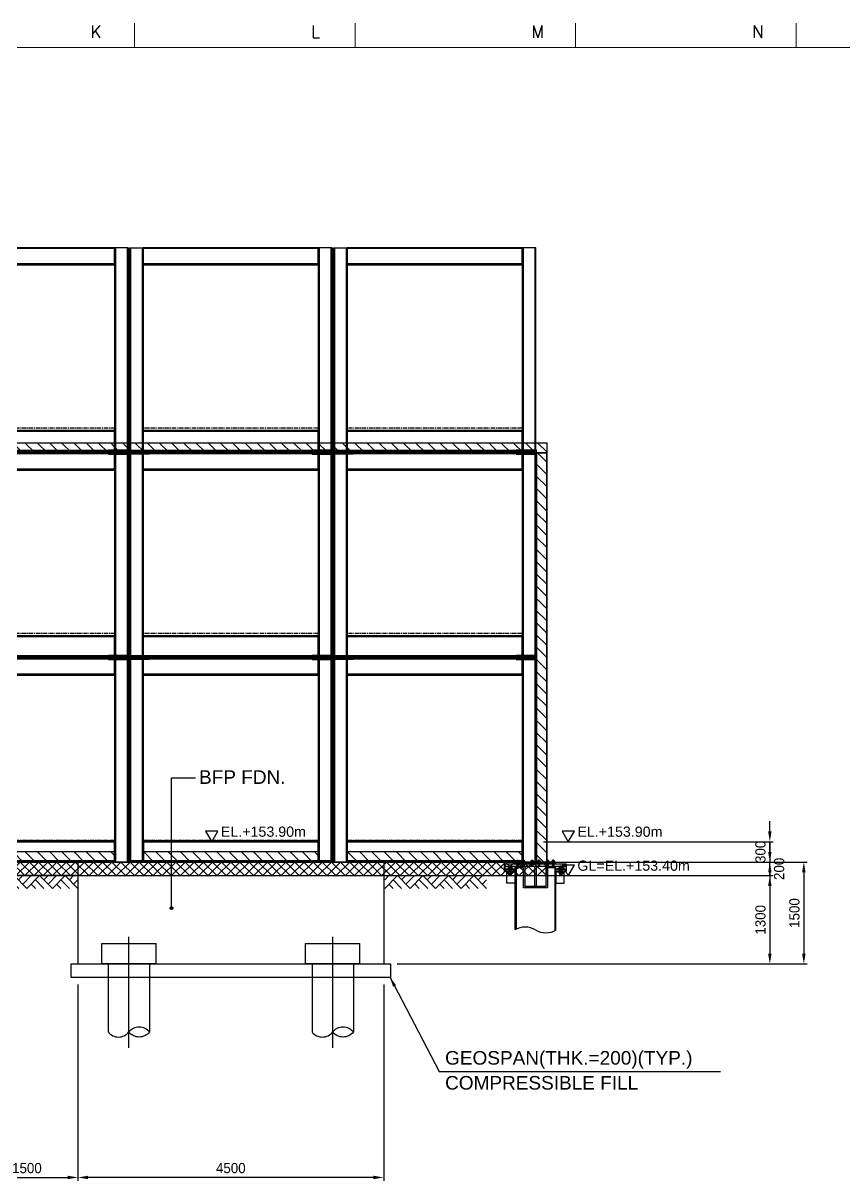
# Model space of a CAD drawing. Header units: millimetres. Extents: x 63700 to 182600, y -289551 to -205451.
# Drawn here: x 98995 to 111073, y -265056 to -248020 of the extents above; entities that cross this region are included whole.
import ezdxf
from ezdxf.enums import TextEntityAlignment as Align

# ---------------------------------------------------------------- set-up
doc = ezdxf.new("R2010")
doc.units = ezdxf.units.MM
doc.header["$LTSCALE"] = 50
doc.linetypes.add('CENTER', pattern=[2, 1.25, -0.25, 0.25, -0.25])
doc.linetypes.add('HIDDEN', pattern=[0.375, 0.25, -0.125])
doc.layers.get('Defpoints').update_dxf_attribs({"color": 140})
for name, color, linetype in [('1', 7, 'Continuous'), ('C_BLOCK', 7, 'Continuous'), ('C_CEN', 1, 'CENTER'), ('C_COLUMN-01', 2, 'Continuous'), ('C_CONC', 4, 'Continuous'), ('C_GIRDER', 2, 'Continuous'), ('C_HAT', 253, 'Continuous'), ('C_TEXT_01', 2, 'Continuous'), ('CONC', 3, 'Continuous'), ('DIM-SCALE', 7, 'Continuous'), ('finish', 1, 'Continuous'), ('HATCH-2', 4, 'Continuous'), ('PILE-1', 8, 'Continuous'), ('PLATE', 2, 'Continuous'), ('REBARD', 3, 'Continuous'), ('나사산', 1, 'Continuous'), ('중심선', 1, 'CENTER')]:
    doc.layers.add(name, color=color, linetype=linetype)
doc.layers.add('TAN-TIT', color=30, linetype='Continuous', lineweight=0)
doc.styles.add('Arial', font='arial.ttf')
doc.styles.add('COM', font='COMPLEX', dxfattribs={"height": 5})
doc.styles.add('돋움', font='')
doc.styles.get('돋움').set_extended_font_data('Dotum')
doc.dimstyles.new('일반도면_0050', dxfattribs={"dimscale": 50, "dimtxt": 3, "dimasz": 3, "dimexe": 1, "dimexo": 2, "dimgap": 1.25, "dimtad": 1, "dimdec": 0, "dimzin": 0, "dimdsep": 46, "dimtxsty": '돋움', "dimcen": -5, "dimclrd": 1, "dimclre": 1, "dimclrt": 7, "dimadec": 8, "dimazin": 0, "dimtfac": 1, "dimtdec": 4, "dimtix": 1, "dimtmove": 2, "dimatfit": 3, "dimfxl": 1, "dimtolj": 1, "dimtzin": 0, "dimarcsym": 0})

# ---------------------------------------------------------------- blocks, each defined once
blk = doc.blocks.new('BORDER')
at = {"layer": 'TAN-TIT'}
for p, q in [((147741, 164680), (147741, 166122)), ((160720, 164680), (160720, 166122)), ((173699, 164680), (173699, 166122)), ((186677, 164680), (186677, 166122)), ((232823, 164680), (4977, 164680))]:
    blk.add_line(p, q, dxfattribs=at)
at = {"layer": 'TAN-TIT', "style": 'COM'}
for s, p in [('K', (145146, 165257)), ('L', (158124, 165257)), ('M', (171103, 165257)), ('M', (171103, 165257)), ('N', (184082, 165257))]:
    blk.add_text(s, height=721, dxfattribs=at).set_placement(p)
blk = doc.blocks.new('ER')
at = {"layer": 'C_BLOCK', "color": 1, "linetype": 'Continuous'}
for p, q in [((2.5, 0), (0, -2.5)), ((0.833, 0), (0, -0.832)), ((0, 0), (20, 0)), ((2.5, 0), (5, -2.5)), ((4.167, 0), (3.334, -0.833)), ((5.833, 0), (4.166, -1.666)), ((7.5, 0), (5, -2.5)), ((7.5, 0), (9.999, -2.5)), ((9.167, 0), (8.333, -0.833)), ((10.832, 0), (9.166, -1.666)), ((12.499, 0), (9.999, -2.5)), ((12.499, 0), (14.999, -2.5)), ((14.166, 0), (13.333, -0.833)), ((15.832, 0), (14.165, -1.666)), ((17.499, 0), (14.999, -2.5)), ((17.499, 0), (19.998, -2.5)), ((19.166, 0), (18.332, -0.833)), ((0.834, -1.666), (1.667, -2.5)), ((1.667, -0.833), (3.333, -2.5)), ((5.887, -1.613), (6.774, -2.5)), ((6.719, -0.78), (8.439, -2.5)), ((10.833, -1.666), (11.666, -2.5)), ((11.666, -0.833), (13.332, -2.5)), ((15.832, -1.666), (16.666, -2.5)), ((16.665, -0.833), (18.331, -2.5)), ((19.998, -0.832), (19.165, -1.666))]:
    blk.add_line(p, q, dxfattribs=at)
blk = doc.blocks.new('*D295')
at = {"layer": 'Defpoints', "color": 0}
for p in [(98301, -261265), (99801, -262065), (99801, -265006)]:
    blk.add_point(p, dxfattribs=at)
at = {"layer": 'DIM-SCALE', "color": 1, "lineweight": -2}
for p, q in [((98301, -261365), (98301, -265056)), ((99801, -262165), (99801, -265056)), ((98451, -265006), (99651, -265006))]:
    blk.add_line(p, q, dxfattribs=at)
at = {"layer": 'DIM-SCALE', "color": 1}
for points in [[(98451, -264981), (98451, -265031), (98301, -265006)], [(99651, -264981), (99651, -265031), (99801, -265006)]]:
    blk.add_solid(points, dxfattribs=at)
at = {"layer": 'DIM-SCALE', "color": 7, "insert": (99051, -264869), "char_height": 150, "attachment_point": 5, "style": '돋움'}
blk.add_mtext('\\A1;1500', dxfattribs=at)
blk = doc.blocks.new('*D312')
at = {"layer": 'Defpoints', "color": 0}
for p in [(99801, -262065), (104301, -262065), (99801, -265006)]:
    blk.add_point(p, dxfattribs=at)
at = {"layer": 'DIM-SCALE', "color": 1, "lineweight": -2}
for p, q in [((99801, -262165), (99801, -265056)), ((104301, -262165), (104301, -265056)), ((104151, -265006), (99951, -265006))]:
    blk.add_line(p, q, dxfattribs=at)
at = {"layer": 'DIM-SCALE', "color": 1}
for points in [[(99951, -264981), (99951, -265031), (99801, -265006)], [(104151, -264981), (104151, -265031), (104301, -265006)]]:
    blk.add_solid(points, dxfattribs=at)
at = {"layer": 'DIM-SCALE', "color": 7, "insert": (102051, -264869), "char_height": 150, "attachment_point": 5, "style": '돋움'}
blk.add_mtext('\\A1;4500', dxfattribs=at)
blk = doc.blocks.new('*D315')
at = {"layer": 'Defpoints', "color": 0}
for p in [(106551, -260065), (106551, -260365), (109984, -260365)]:
    blk.add_point(p, dxfattribs=at)
at = {"layer": 'DIM-SCALE', "color": 1, "lineweight": -2}
for p, q in [((109984, -259915), (109984, -259765)), ((106651, -260065), (110034, -260065)), ((109984, -260065), (109984, -260365)), ((106651, -260365), (110034, -260365)), ((109984, -260515), (109984, -260665))]:
    blk.add_line(p, q, dxfattribs=at)
at = {"layer": 'DIM-SCALE', "color": 1}
for points in [[(109959, -259915), (110009, -259915), (109984, -260065)], [(109959, -260515), (110009, -260515), (109984, -260365)]]:
    blk.add_solid(points, dxfattribs=at)
at = {"layer": 'DIM-SCALE', "color": 7, "insert": (109846, -260215), "char_height": 150, "attachment_point": 5, "rotation": 90, "style": '돋움'}
blk.add_mtext('\\A1;300', dxfattribs=at)
blk = doc.blocks.new('*D316')
at = {"layer": 'Defpoints', "color": 0}
for p in [(106551, -260365), (109984, -260365), (106551, -260565)]:
    blk.add_point(p, dxfattribs=at)
at = {"layer": 'DIM-SCALE', "color": 1, "lineweight": -2}
for p, q in [((109984, -260215), (109984, -260065)), ((106651, -260365), (110034, -260365)), ((109984, -260565), (109984, -260365)), ((106651, -260565), (110034, -260565)), ((109984, -260715), (109984, -260865))]:
    blk.add_line(p, q, dxfattribs=at)
at = {"layer": 'DIM-SCALE', "color": 1}
for points in [[(109959, -260215), (110009, -260215), (109984, -260365)], [(109959, -260715), (110009, -260715), (109984, -260565)]]:
    blk.add_solid(points, dxfattribs=at)
at = {"layer": 'DIM-SCALE', "color": 7, "char_height": 150, "attachment_point": 5, "rotation": 90, "style": '돋움'}
for s, insert in [('\\A1;200', (110121, -260465)), ('\\A1;', (109846, -260465))]:
    blk.add_mtext(s, dxfattribs=dict(at, insert=insert))
blk = doc.blocks.new('*D317')
at = {"layer": 'Defpoints', "color": 0}
for p in [(106551, -260565), (104401, -261865), (109984, -261865)]:
    blk.add_point(p, dxfattribs=at)
at = {"layer": 'DIM-SCALE', "color": 1, "lineweight": -2}
for p, q in [((106651, -260565), (110034, -260565)), ((109984, -260715), (109984, -261715)), ((104501, -261865), (110034, -261865))]:
    blk.add_line(p, q, dxfattribs=at)
at = {"layer": 'DIM-SCALE', "color": 1}
for points in [[(109959, -260715), (110009, -260715), (109984, -260565)], [(109959, -261715), (110009, -261715), (109984, -261865)]]:
    blk.add_solid(points, dxfattribs=at)
at = {"layer": 'DIM-SCALE', "color": 7, "insert": (109846, -261215), "char_height": 150, "attachment_point": 5, "rotation": 90, "style": '돋움'}
blk.add_mtext('\\A1;1300', dxfattribs=at)
blk = doc.blocks.new('*D318')
at = {"layer": 'Defpoints', "color": 0}
for p in [(106551, -260365), (104401, -261865), (110484, -261865)]:
    blk.add_point(p, dxfattribs=at)
at = {"layer": 'DIM-SCALE', "color": 1, "lineweight": -2}
for p, q in [((106651, -260365), (110534, -260365)), ((110484, -260515), (110484, -261715)), ((104501, -261865), (110534, -261865))]:
    blk.add_line(p, q, dxfattribs=at)
at = {"layer": 'DIM-SCALE', "color": 1}
for points in [[(110459, -260515), (110509, -260515), (110484, -260365)], [(110459, -261715), (110509, -261715), (110484, -261865)]]:
    blk.add_solid(points, dxfattribs=at)
at = {"layer": 'DIM-SCALE', "color": 7, "insert": (110346, -261115), "char_height": 150, "attachment_point": 5, "rotation": 90, "style": '돋움'}
blk.add_mtext('\\A1;1500', dxfattribs=at)
blk = doc.blocks.new('B_Dot')
at = {"layer": 'REBARD', "const_width": 0.4}
blk.add_lwpolyline([(-0.2, 0, 1), (0.2, 0, 1)], format="xyb", close=True, dxfattribs=at)
at = {"layer": 'REBARD'}
blk.add_circle((0, 0), 0.4, dxfattribs=at)
blk = doc.blocks.new('A$C06B61CC4')
at = {"layer": 'C_GIRDER'}
h = blk.add_hatch(dxfattribs=at)
h.set_pattern_fill('ANSI37', color=8, scale=30)
h.set_pattern_definition([(135, (538626.01, 33154.9), (67.351921, 67.351921), []), (45, (538626.01, 33154.9), (67.351921, -67.351921), [])])
h.paths.add_polyline_path([(750, 0), (750, -200), (9150, -200), (9150, 0)])
at = {"layer": 'finish'}
h = blk.add_hatch(dxfattribs=at)
h.set_pattern_fill('ANSI31', color=8, scale=40, style=0)
h.set_pattern_definition([(135, (538262.07, 39174.9), (89.80256, 89.80256), [])])
h.paths.add_polyline_path([(0, 6170), (0, 6020), (9150, 6020), (9150, 6170)])
h = blk.add_hatch(dxfattribs=at)
h.set_pattern_fill('ANSI31', color=8, scale=40, style=0)
h.set_pattern_definition([(135, (529884.3, 59255.23), (89.80256, 89.80256), [])])
h.paths.add_polyline_path([(9000, 0), (9150, 0), (9150, 6020), (9000, 6020)])
h = blk.add_hatch(dxfattribs=at)
h.set_pattern_fill('ANSI31', color=8, scale=40, style=0)
h.set_pattern_definition([(135, (538626.01, 33154.9), (89.80256, 89.80256), [])])
h.paths.add_polyline_path([(214, 150), (2787, 150), (2787, 0), (214, 0)])
h = blk.add_hatch(dxfattribs=at)
h.set_pattern_fill('ANSI31', color=8, scale=40, style=0)
h.set_pattern_definition([(135, (541626.01, 33154.9), (89.80256, 89.80256), [])])
h.paths.add_polyline_path([(3214, 150), (5787, 150), (5787, 0), (3214, 0)])
h = blk.add_hatch(dxfattribs=at)
h.set_pattern_fill('ANSI31', color=8, scale=40, style=0)
h.set_pattern_definition([(135, (544626.01, 33154.9), (89.80256, 89.80256), [])])
h.paths.add_polyline_path([(6214, 150), (8787, 150), (8787, 0), (6214, 0)])
at = {"layer": 'C_CEN', "color": 8}
for p, q in [((2793, 6382), (213, 6382)), ((2793, 6350), (213, 6350)), ((5793, 6382), (3213, 6382)), ((5793, 6350), (3213, 6350)), ((8793, 6382), (6213, 6382)), ((8793, 6350), (6213, 6350)), ((2793, 3362), (213, 3362)), ((2793, 3330), (213, 3330)), ((5793, 3362), (3213, 3362)), ((5793, 3330), (3213, 3330)), ((8793, 3362), (6213, 3362)), ((8793, 3330), (6213, 3330)), ((2787, 316), (214, 316)), ((214, 316), (214, 310)), ((2787, 310), (214, 310)), ((5787, 316), (3214, 316)), ((3214, 316), (3214, 310)), ((5787, 310), (3214, 310)), ((8787, 316), (6214, 316)), ((6214, 316), (6214, 310)), ((8787, 310), (6214, 310))]:
    blk.add_line(p, q, dxfattribs=at)
at = {"layer": 'C_COLUMN-01', "color": 8}
for points in [[(10, 6060), (10, 9040), (213, 9040), (213, 6060)], [(2990, 6060), (2990, 9040), (2787, 9040), (2787, 6060)], [(3010, 6060), (3010, 9040), (3213, 9040), (3213, 6060)], [(5990, 6060), (5990, 9040), (5787, 9040), (5787, 6060)], [(6010, 6060), (6010, 9040), (6213, 9040), (6213, 6060)], [(8990, 6060), (8990, 9040), (8787, 9040), (8787, 6060)], [(10, 3040), (10, 6000)], [(213, 6000), (213, 3040)], [(2787, 6000), (2787, 3040)], [(2990, 3040), (2990, 6000)], [(3010, 3040), (3010, 6000)], [(3213, 6000), (3213, 3040)], [(5787, 6000), (5787, 3040)], [(5990, 3040), (5990, 6000)], [(6010, 3040), (6010, 6000)], [(6213, 6000), (6213, 3040)], [(8787, 6000), (8787, 3040)], [(8990, 3040), (8990, 6000)], [(213, 2980), (213, 0), (10, 0), (10, 2980)], [(2787, 2980), (2787, 0), (2990, 0), (2990, 2980)], [(3213, 2980), (3213, 0), (3010, 0), (3010, 2980)], [(5787, 2980), (5787, 0), (5990, 0), (5990, 2980)], [(6213, 2980), (6213, 0), (6010, 0), (6010, 2980)], [(8787, 2980), (8787, 0), (8990, 0), (8990, 2980)]]:
    blk.add_lwpolyline(points, dxfattribs=at)
at = {"layer": 'C_GIRDER', "color": 8, "linetype": 'HIDDEN', "ltscale": 0.1}
for p, q in [((26, 9040), (26, 6060)), ((197, 9040), (197, 6060)), ((2803, 9040), (2803, 6060)), ((2974, 9040), (2974, 6060)), ((3026, 9040), (3026, 6060)), ((3197, 9040), (3197, 6060)), ((5803, 9040), (5803, 6060)), ((5974, 9040), (5974, 6060)), ((6026, 9040), (6026, 6060)), ((6197, 9040), (6197, 6060)), ((8803, 9040), (8803, 6060)), ((8974, 9040), (8974, 6060)), ((2787, 9027), (213, 9027)), ((5787, 9027), (3213, 9027)), ((8787, 9027), (6213, 9027)), ((2787, 8802), (213, 8802)), ((5787, 8802), (3213, 8802)), ((8787, 8802), (6213, 8802)), ((2787, 6334), (213, 6334)), ((5787, 6334), (3213, 6334)), ((8787, 6334), (6213, 6334)), ((26, 6000), (26, 3040)), ((197, 6000), (197, 3040)), ((2700, 6056), (300, 6056)), ((2700, 6007), (300, 6007)), ((2803, 6000), (2803, 3040)), ((2974, 6000), (2974, 3040)), ((3026, 6000), (3026, 3040)), ((3197, 6000), (3197, 3040)), ((5700, 6056), (3300, 6056)), ((5700, 6007), (3300, 6007)), ((5803, 6000), (5803, 3040)), ((5974, 6000), (5974, 3040)), ((6026, 6000), (6026, 3040)), ((6197, 6000), (6197, 3040)), ((8700, 6056), (6300, 6056)), ((8700, 6007), (6300, 6007)), ((8803, 6000), (8803, 3040)), ((8974, 6000), (8974, 3040)), ((2787, 5782), (213, 5782)), ((5787, 5782), (3213, 5782)), ((8787, 5782), (6213, 5782)), ((2787, 3314), (213, 3314)), ((5787, 3314), (3213, 3314)), ((8787, 3314), (6213, 3314)), ((26, 2980), (26, 0)), ((197, 2980), (197, 0)), ((2700, 3036), (300, 3036)), ((2700, 2987), (300, 2987)), ((2803, 2980), (2803, 0)), ((2974, 2980), (2974, 0)), ((3026, 2980), (3026, 0)), ((3197, 2980), (3197, 0)), ((5700, 3036), (3300, 3036)), ((5700, 2987), (3300, 2987)), ((5803, 2980), (5803, 0)), ((5974, 2980), (5974, 0)), ((6026, 2980), (6026, 0)), ((6197, 2980), (6197, 0)), ((8700, 3036), (6300, 3036)), ((8700, 2987), (6300, 2987)), ((8803, 2980), (8803, 0)), ((8974, 2980), (8974, 0)), ((2787, 2762), (213, 2762)), ((5787, 2762), (3213, 2762)), ((8787, 2762), (6213, 2762)), ((2787, 294), (214, 294)), ((5787, 294), (3214, 294)), ((8787, 294), (6214, 294)), ((2787, 16), (214, 16)), ((5787, 16), (3214, 16)), ((8787, 16), (6214, 16))]:
    blk.add_line(p, q, dxfattribs=at)
at = {"layer": 'C_GIRDER', "color": 8}
for p, q in [((213, 9040), (2787, 9040)), ((3213, 9040), (5787, 9040)), ((6213, 9040), (8787, 9040))]:
    blk.add_line(p, q, dxfattribs=at)
for points in [[(2787, 9040), (213, 9040)], [(213, 9040), (213, 8788), (2787, 8788), (2787, 9040)], [(5787, 9040), (3213, 9040)], [(3213, 9040), (3213, 8788), (5787, 8788), (5787, 9040)], [(8787, 9040), (6213, 9040)], [(6213, 9040), (6213, 8788), (8787, 8788), (8787, 9040)], [(2787, 6060), (2787, 6350), (213, 6350), (213, 6060)], [(5787, 6060), (5787, 6350), (3213, 6350), (3213, 6060)], [(8787, 6060), (8787, 6350), (6213, 6350), (6213, 6060)], [(213, 6040), (213, 6040), (2787, 6040)], [(2787, 6020), (213, 6020)], [(213, 6000), (213, 5768), (2787, 5768), (2787, 6000)], [(2937, 6020), (363, 6020)], [(3213, 6040), (3213, 6040), (5787, 6040)], [(5787, 6020), (3213, 6020)], [(3213, 6000), (3213, 5768), (5787, 5768), (5787, 6000)], [(6213, 6040), (6213, 6040), (8787, 6040)], [(8787, 6020), (6213, 6020)], [(6213, 6000), (6213, 5768), (8787, 5768), (8787, 6000)], [(2787, 3040), (2787, 3330), (213, 3330), (213, 3040)], [(5787, 3040), (5787, 3330), (3213, 3330), (3213, 3040)], [(8787, 3040), (8787, 3330), (6213, 3330), (6213, 3040)], [(213, 3020), (213, 3020), (2787, 3020)], [(2787, 3000), (213, 3000)], [(213, 2980), (213, 2748), (2787, 2748), (2787, 2980)], [(3213, 3020), (3213, 3020), (5787, 3020)], [(5787, 3000), (3213, 3000)], [(3213, 2980), (3213, 2748), (5787, 2748), (5787, 2980)], [(6213, 3020), (6213, 3020), (8787, 3020)], [(8787, 3000), (6213, 3000)], [(6213, 2980), (6213, 2748), (8787, 2748), (8787, 2980)]]:
    blk.add_lwpolyline(points, dxfattribs=at)
for points in [[(0, 6060), (300, 6060), (300, 6040), (0, 6040)], [(0, 6040), (300, 6040), (300, 6020), (0, 6020)], [(0, 6020), (300, 6020), (300, 6000), (0, 6000)], [(3000, 6060), (2700, 6060), (2700, 6040), (3000, 6040)], [(3000, 6040), (2700, 6040), (2700, 6020), (3000, 6020)], [(3000, 6020), (2700, 6020), (2700, 6000), (3000, 6000)], [(3000, 6060), (3300, 6060), (3300, 6040), (3000, 6040)], [(3000, 6040), (3300, 6040), (3300, 6020), (3000, 6020)], [(3000, 6020), (3300, 6020), (3300, 6000), (3000, 6000)], [(6000, 6060), (5700, 6060), (5700, 6040), (6000, 6040)], [(6000, 6040), (5700, 6040), (5700, 6020), (6000, 6020)], [(6000, 6020), (5700, 6020), (5700, 6000), (6000, 6000)], [(6000, 6060), (6300, 6060), (6300, 6040), (6000, 6040)], [(6000, 6040), (6300, 6040), (6300, 6020), (6000, 6020)], [(6000, 6020), (6300, 6020), (6300, 6000), (6000, 6000)], [(9000, 6060), (8700, 6060), (8700, 6040), (9000, 6040)], [(9000, 6040), (8700, 6040), (8700, 6020), (9000, 6020)], [(9000, 6020), (8700, 6020), (8700, 6000), (9000, 6000)], [(0, 3040), (300, 3040), (300, 3020), (0, 3020)], [(0, 3020), (300, 3020), (300, 3000), (0, 3000)], [(0, 3000), (300, 3000), (300, 2980), (0, 2980)], [(3000, 3040), (2700, 3040), (2700, 3020), (3000, 3020)], [(3000, 3020), (2700, 3020), (2700, 3000), (3000, 3000)], [(3000, 3000), (2700, 3000), (2700, 2980), (3000, 2980)], [(3000, 3040), (3300, 3040), (3300, 3020), (3000, 3020)], [(3000, 3020), (3300, 3020), (3300, 3000), (3000, 3000)], [(3000, 3000), (3300, 3000), (3300, 2980), (3000, 2980)], [(6000, 3040), (5700, 3040), (5700, 3020), (6000, 3020)], [(6000, 3020), (5700, 3020), (5700, 3000), (6000, 3000)], [(6000, 3000), (5700, 3000), (5700, 2980), (6000, 2980)], [(6000, 3040), (6300, 3040), (6300, 3020), (6000, 3020)], [(6000, 3020), (6300, 3020), (6300, 3000), (6000, 3000)], [(6000, 3000), (6300, 3000), (6300, 2980), (6000, 2980)], [(9000, 3040), (8700, 3040), (8700, 3020), (9000, 3020)], [(9000, 3020), (8700, 3020), (8700, 3000), (9000, 3000)], [(9000, 3000), (8700, 3000), (8700, 2980), (9000, 2980)], [(2787, 310), (214, 310), (214, 0), (2787, 0)], [(5787, 310), (3214, 310), (3214, 0), (5787, 0)], [(8787, 310), (6214, 310), (6214, 0), (8787, 0)]]:
    blk.add_lwpolyline(points, close=True, dxfattribs=at)
at = {"layer": 'finish', "color": 8}
for p, q in [((0, 9040), (0, 9040)), ((3000, 9040), (3000, 9040)), ((6000, 9040), (6000, 9040)), ((0, 6170), (9150, 6170)), ((0, 6170), (0, 6020)), ((9150, 6170), (9150, 0)), ((0, 6020), (9150, 6020)), ((9000, 6020), (9000, 0)), ((2787, 150), (214, 150)), ((214, 150), (214, 0)), ((2787, 0), (214, 0)), ((2787, 150), (2787, 0)), ((5787, 150), (3214, 150)), ((3214, 150), (3214, 0)), ((5787, 0), (3214, 0)), ((5787, 150), (5787, 0)), ((8787, 150), (6214, 150)), ((6214, 150), (6214, 0)), ((8787, 0), (6214, 0)), ((8787, 150), (8787, 0))]:
    blk.add_line(p, q, dxfattribs=at)
blk.add_lwpolyline([(9150, 6020), (9000, 6020), (9000, 0), (9150, 0)], close=True, dxfattribs=at)
blk.add_lwpolyline([(750, 0), (750, -200), (9150, -200), (9150, 0), (750, 0)], dxfattribs=at)
blk = doc.blocks.new('_DatumFilled')
at = {"color": 8, "linetype": 'ByBlock'}
blk.add_solid([(0, 0.58), (-1, 0), (0, -0.58)], dxfattribs=at)
blk = doc.blocks.new('A$C6AAD2DAC')
at = {"layer": 'C_GIRDER'}
h = blk.add_hatch(dxfattribs=at)
h.set_pattern_fill('AR-CONC', color=8, scale=5, style=0)
h.set_pattern_definition([(50, (-570551.594, 28468.113), (35.8630091, -3.1376067), [3.75, -41.25]), (355, (-570551.594, 28468.113), (-6.9375667, 37.6096067), [3, -33]), (100.4514, (-570548.605, 28467.85), (28.925469, 34.471977), [3.1870095, -35.0571056]), (46.1842, (-570551.594, 28478.113), (53.3620524, -8.2759507), [5.625, -61.875]), (96.6356, (-570547.147, 28477.423), (46.7331353, 48.7058935), [4.7805144, -52.58565]), (351.1842, (-570551.594, 28478.113), (46.733097, 48.70593), [4.5, -49.5]), (21, (-570546.594, 28475.613), (29.8453526, -20.1309445), [3.75, -41.25]), (326, (-570546.594, 28475.613), (12.1657666, 36.2575023), [3, -33]), (71.4514, (-570544.107, 28473.936), (42.0111314, 16.1265248), [3.1870095, -35.0571056]), (37.5, (-570551.594, 28468.113), (0.60799277, 16.6446927), [0, -32.6, 0, -33.5, 0, -33.125]), (7.5, (-570551.594, 28468.113), (13.15347687, 19.7205856), [0, -19.1, 0, -31.85, 0, -12.625]), (327.5, (-570562.744, 28468.113), (26.6911218, -1.1277436), [0, -12.5, 0, -39, 0, -51.75]), (317.5, (-570567.744, 28468.113), (29.1593085, 5.0052491), [0, -16.25, 0, -25.9, 0, -36.75])])
h.paths.add_polyline_path([(66, -30), (6, -30), (6, -80), (31, -80), (31, -70), (58, -70), (56, -69, -0.038368), (54, -68), (54, -48, -0.038368), (56, -47), (58, -46), (66, -46)])
h.paths.add_polyline_path([(156, -50), (170, -50), (306, -50), (306, -30), (96, -30), (96, -46), (104, -46), (106, -47, -0.038368), (108, -48), (108, -68, -0.038368), (106, -69), (104, -70), (131, -70), (131, -80), (156, -80)])
h.paths.add_polyline_path([(779, -33), (790, -36), (792, -30), (606, -30), (606, -50), (742, -50), (756, -50), (756, -80), (781, -80), (781, -70), (808, -70), (806, -69, -0.038368), (804, -68), (804, -48, -0.038368), (806, -47), (808, -46), (816, -46), (816, -30), (792, -30), (790, -36), (794, -36), (778, -69)])
h.paths.add_polyline_path([(906, -30), (846, -30), (846, -46), (854, -46), (856, -47, -0.038368), (858, -48), (858, -68, -0.038368), (856, -69), (854, -70), (881, -70), (881, -80), (906, -80)])
h.paths.add_polyline_path([(281, -50), (281, -350), (631, -350), (631, -50), (606, -50), (606, -330), (306, -330), (306, -50)])
at = {"layer": 'C_HAT'}
h = blk.add_hatch(dxfattribs=at)
h.set_pattern_fill('ANSI31', color=8, scale=100, style=0)
h.set_pattern_definition([(45, (-574219.121, 21868.165), (-8.83883476, 8.83883476), [])])
h.paths.add_polyline_path([(456, 30), (156, 30), (156, 10), (456, 10)])
h = blk.add_hatch(dxfattribs=at)
h.set_pattern_fill('ANSI31', color=8, scale=100, style=0)
h.set_pattern_definition([(135, (575131.121, 21868.165), (8.83883476, 8.83883476), [])])
h.paths.add_polyline_path([(456, 30), (756, 30), (756, 10), (456, 10)])
at = {"color": 8}
for p, q in [((181, 46), (179, 45)), ((179, 45), (179, 31)), ((181, 30), (179, 31)), ((211, 46), (181, 46)), ((211, 30), (181, 30)), ((186, 56), (187, 57)), ((186, -29), (186, 56)), ((186, 56), (206, 56)), ((187, 57), (205, 57)), ((187, 45), (187, 31)), ((205, 57), (206, 56)), ((205, 45), (205, 31)), ((206, 56), (206, -29)), ((213, 45), (211, 46)), ((213, 31), (211, 30)), ((213, 45), (213, 31)), ((262, 46), (260, 45)), ((260, 45), (260, 31)), ((262, 30), (260, 31)), ((292, 46), (262, 46)), ((292, 30), (262, 30)), ((267, 56), (268, 57)), ((267, -29), (267, 56)), ((267, 56), (287, 56)), ((268, 57), (286, 57)), ((268, 45), (268, 31)), ((286, 57), (287, 56)), ((286, 45), (286, 31)), ((287, 56), (287, -29)), ((294, 45), (292, 46)), ((294, 31), (292, 30)), ((294, 45), (294, 31)), ((391, 46), (389, 45)), ((389, 45), (389, 31)), ((391, 30), (389, 31)), ((421, 46), (391, 46)), ((421, 30), (391, 30)), ((396, 56), (397, 57)), ((396, -29), (396, 56)), ((396, 56), (416, 56)), ((397, 57), (415, 57)), ((397, 45), (397, 31)), ((415, 57), (416, 56)), ((415, 45), (415, 31)), ((416, 56), (416, -29)), ((423, 45), (421, 46)), ((423, 31), (421, 30)), ((423, 45), (423, 31)), ((489, 45), (491, 46)), ((489, 45), (489, 31)), ((489, 31), (491, 30)), ((491, 46), (521, 46)), ((491, 30), (521, 30)), ((497, 57), (496, 56)), ((516, 56), (496, 56)), ((496, 56), (496, -29)), ((515, 57), (497, 57)), ((497, 45), (497, 31)), ((516, 56), (515, 57)), ((515, 45), (515, 31)), ((516, -29), (516, 56)), ((521, 46), (523, 45)), ((521, 30), (523, 31)), ((523, 45), (523, 31)), ((618, 45), (620, 46)), ((618, 45), (618, 31)), ((618, 31), (620, 30)), ((620, 46), (650, 46)), ((620, 30), (650, 30)), ((626, 57), (625, 56)), ((645, 56), (625, 56)), ((625, 56), (625, -29)), ((644, 57), (626, 57)), ((626, 45), (626, 31)), ((645, 56), (644, 57)), ((644, 45), (644, 31)), ((645, -29), (645, 56)), ((650, 46), (652, 45)), ((650, 30), (652, 31)), ((652, 45), (652, 31)), ((699, 45), (701, 46)), ((699, 45), (699, 31)), ((699, 31), (701, 30)), ((701, 46), (731, 46)), ((701, 30), (731, 30)), ((707, 57), (706, 56)), ((726, 56), (706, 56)), ((706, 56), (706, -29)), ((725, 57), (707, 57)), ((707, 45), (707, 31)), ((726, 56), (725, 57)), ((725, 45), (725, 31)), ((726, -29), (726, 56)), ((731, 46), (733, 45)), ((731, 30), (733, 31)), ((733, 45), (733, 31)), ((58, -46), (54, -48)), ((54, -48), (54, -68)), ((58, -70), (54, -68)), ((58, -120), (54, -122)), ((54, -122), (54, -142)), ((58, -144), (54, -142)), ((104, -46), (58, -46)), ((104, -70), (58, -70)), ((104, -120), (58, -120)), ((104, -144), (58, -144)), ((66, -32), (68, -30)), ((66, -32), (66, -150)), ((66, -32), (96, -32)), ((66, -150), (96, -150)), ((66, -150), (68, -152)), ((68, -30), (94, -30)), ((68, -48), (68, -68)), ((68, -122), (68, -142)), ((68, -152), (94, -152)), ((94, -30), (96, -32)), ((94, -48), (94, -68)), ((94, -122), (94, -142)), ((94, -152), (96, -150)), ((96, -150), (96, -32)), ((108, -48), (104, -46)), ((108, -68), (104, -70)), ((108, -122), (104, -120)), ((108, -142), (104, -144)), ((108, -48), (108, -68)), ((108, -122), (108, -142)), ((186, -29), (206, -29)), ((186, -29), (187, -30)), ((187, -30), (205, -30)), ((205, -30), (206, -29)), ((256, -30), (257, -29)), ((267, -29), (287, -29)), ((267, -29), (268, -30)), ((268, -30), (286, -30)), ((396, -29), (416, -29)), ((396, -29), (397, -30)), ((397, -30), (415, -30)), ((415, -30), (416, -29)), ((516, -29), (496, -29)), ((497, -30), (496, -29)), ((515, -30), (497, -30)), ((516, -29), (515, -30)), ((645, -29), (625, -29)), ((644, -30), (626, -30)), ((645, -29), (644, -30)), ((656, -30), (655, -29)), ((726, -29), (706, -29)), ((707, -30), (706, -29)), ((725, -30), (707, -30)), ((726, -29), (725, -30)), ((804, -48), (808, -46)), ((804, -48), (804, -68)), ((804, -68), (808, -70)), ((804, -122), (808, -120)), ((804, -122), (804, -142)), ((804, -142), (808, -144)), ((808, -46), (854, -46)), ((808, -70), (854, -70)), ((808, -120), (854, -120)), ((808, -144), (854, -144)), ((818, -30), (816, -32)), ((816, -150), (816, -32)), ((846, -32), (816, -32)), ((846, -150), (816, -150)), ((818, -152), (816, -150)), ((844, -30), (818, -30)), ((818, -48), (818, -68)), ((818, -122), (818, -142)), ((844, -152), (818, -152)), ((846, -32), (844, -30)), ((844, -48), (844, -68)), ((844, -122), (844, -142)), ((846, -150), (844, -152)), ((846, -32), (846, -150)), ((854, -46), (858, -48)), ((854, -70), (858, -68)), ((854, -120), (858, -122)), ((854, -144), (858, -142)), ((858, -48), (858, -68)), ((858, -122), (858, -142))]:
    blk.add_line(p, q, dxfattribs=at)
for points in [[(226, 10), (166, 10), (166, 0), (226, 0)], [(307, 10), (247, 10), (247, 0), (307, 0)], [(436, 10), (376, 10), (376, 0), (436, 0)], [(476, 10), (536, 10), (536, 0), (476, 0)], [(605, 10), (665, 10), (665, 0), (605, 0)], [(686, 10), (746, 10), (746, 0), (686, 0)], [(31, -70), (131, -70), (131, -80), (31, -80)], [(31, -120), (131, -120), (131, -110), (31, -110)], [(36, -110), (136, -110), (156, -130), (156, -280), (36, -280)], [(876, -110), (776, -110), (756, -130), (756, -280), (876, -280)], [(881, -70), (781, -70), (781, -80), (881, -80)], [(881, -120), (781, -120), (781, -110), (881, -110)]]:
    blk.add_lwpolyline(points, close=True, dxfattribs=at)
for centre, radius, start, end in [((183, 38), 7.66, 55.591, 124.409), ((183, 38), 7.66, 235.591, 304.409), ((196, 16), 30, 90.4002, 107.1986), ((196, 60), 30, 252.8014, 269.5998), ((196, 16), 30, 72.8014, 89.5998), ((196, 60), 30, 270.4002, 287.1986), ((209, 38), 7.66, 55.591, 124.409), ((209, 38), 7.66, 235.591, 304.409), ((264, 38), 7.66, 55.591, 124.409), ((264, 38), 7.66, 235.591, 304.409), ((277, 16), 30, 90.4002, 107.1986), ((277, 60), 30, 252.8014, 269.5998), ((277, 16), 30, 72.8014, 89.5998), ((277, 60), 30, 270.4002, 287.1986), ((290, 38), 7.66, 55.591, 124.409), ((290, 38), 7.66, 235.591, 304.409), ((393, 38), 7.66, 55.591, 124.409), ((393, 38), 7.66, 235.591, 304.409), ((406, 16), 30, 90.4002, 107.1986), ((406, 60), 30, 252.8014, 269.5998), ((406, 16), 30, 72.8014, 89.5998), ((406, 60), 30, 270.4002, 287.1986), ((419, 38), 7.66, 55.591, 124.409), ((419, 38), 7.66, 235.591, 304.409), ((493, 38), 7.66, 55.591, 124.409), ((493, 38), 7.66, 235.591, 304.409), ((506, 16), 30, 90.4002, 107.1986), ((506, 60), 30, 252.8014, 269.5998), ((506, 16), 30, 72.8014, 89.5998), ((506, 60), 30, 270.4002, 287.1986), ((519, 38), 7.66, 55.591, 124.409), ((519, 38), 7.66, 235.591, 304.409), ((622, 38), 7.66, 55.591, 124.409), ((622, 38), 7.66, 235.591, 304.409), ((635, 16), 30, 90.4002, 107.1986), ((635, 60), 30, 252.8014, 269.5998), ((635, 16), 30, 72.8014, 89.5998), ((635, 60), 30, 270.4002, 287.1986), ((648, 38), 7.66, 55.591, 124.409), ((648, 38), 7.66, 235.591, 304.409), ((703, 38), 7.66, 55.591, 124.409), ((703, 38), 7.66, 235.591, 304.409), ((716, 16), 30, 90.4002, 107.1986), ((716, 60), 30, 252.8014, 269.5998), ((716, 16), 30, 72.8014, 89.5998), ((716, 60), 30, 270.4002, 287.1986), ((729, 38), 7.66, 55.591, 124.409), ((729, 38), 7.66, 235.591, 304.409), ((61, -58), 11.7, 55.591, 124.409), ((61, -58), 11.7, 235.591, 304.409), ((61, -132), 11.7, 55.591, 124.409), ((61, -132), 11.7, 235.591, 304.409), ((81, -92), 46, 90.4002, 107.1986), ((81, -24), 46, 252.8014, 269.5998), ((81, -166), 46, 90.4002, 107.1986), ((81, -98), 46, 252.8014, 269.5998), ((81, -92), 46, 72.8014, 89.5998), ((81, -24), 46, 270.4002, 287.1986), ((81, -166), 46, 72.8014, 89.5998), ((81, -98), 46, 270.4002, 287.1986), ((101, -58), 11.7, 55.591, 124.409), ((101, -58), 11.7, 235.591, 304.409), ((101, -132), 11.7, 55.591, 124.409), ((101, -132), 11.7, 235.591, 304.409), ((811, -58), 11.7, 55.591, 124.409), ((811, -58), 11.7, 235.591, 304.409), ((811, -132), 11.7, 55.591, 124.409), ((811, -132), 11.7, 235.591, 304.409), ((831, -92), 46, 90.4002, 107.1986), ((831, -24), 46, 252.8014, 269.5998), ((831, -166), 46, 90.4002, 107.1986), ((831, -98), 46, 252.8014, 269.5998), ((831, -92), 46, 72.8014, 89.5998), ((831, -24), 46, 270.4002, 287.1986), ((831, -166), 46, 72.8014, 89.5998), ((831, -98), 46, 270.4002, 287.1986), ((851, -58), 11.7, 55.591, 124.409), ((851, -58), 11.7, 235.591, 304.409), ((851, -132), 11.7, 55.591, 124.409), ((851, -132), 11.7, 235.591, 304.409)]:
    blk.add_arc(centre, radius, start, end, dxfattribs=at)
at = {"layer": 'C_CEN', "color": 8, "linetype": 'Continuous'}
for centre, start, end in [((304, -1225), 59.1258, 120.8742), ((608, -715), 239.1258, 300.8742)]:
    blk.add_arc(centre, 297, start, end, dxfattribs=at)
at = {"layer": 'C_GIRDER', "color": 8}
for p, q in [((281, -350), (281, -50)), ((631, -50), (631, -350)), ((631, -350), (281, -350))]:
    blk.add_line(p, q, dxfattribs=at)
for points in [[(0, 0), (6, 0), (6, -110), (0, -110)], [(456, 10), (156, 10), (156, 30), (456, 30)], [(456, 10), (756, 10), (756, 30), (456, 30)], [(912, 0), (906, 0), (906, -110), (912, -110)], [(306, -30), (606, -30), (606, -330), (306, -330)], [(446, -30), (466, -30), (466, -330), (446, -330)]]:
    blk.add_lwpolyline(points, close=True, dxfattribs=at)
at = {"layer": 'CONC', "color": 8}
for points in [[(170, -960), (170, -50), (281, -50)], [(631, -50), (742, -50), (742, -980)]]:
    blk.add_lwpolyline(points, dxfattribs=at)
at = {"layer": 'PLATE', "color": 8}
for points in [[(906, -30), (906, 0), (6, 0), (6, -30)], [(156, -80), (156, -110), (6, -110), (6, -80)], [(756, -80), (756, -110), (906, -110), (906, -80)]]:
    blk.add_lwpolyline(points, close=True, dxfattribs=at)
for points in [[(156, -967), (156, -50), (170, -50), (170, -960)], [(756, -973), (756, -50), (742, -50), (742, -980)]]:
    blk.add_lwpolyline(points, dxfattribs=at)
at = {"layer": '나사산', "color": 8}
for p, q in [((187, 57), (187, -30)), ((205, 57), (205, -30)), ((268, 57), (268, -30)), ((286, 57), (286, -30)), ((397, 57), (397, -30)), ((415, 57), (415, -30)), ((497, 57), (497, -30)), ((515, 57), (515, -30)), ((626, 57), (626, -30)), ((644, 57), (644, -30)), ((707, 57), (707, -30)), ((725, 57), (725, -30)), ((68, -152), (68, -32)), ((94, -152), (94, -32)), ((818, -152), (818, -32)), ((844, -152), (844, -32))]:
    blk.add_line(p, q, dxfattribs=at)
at = {"layer": '중심선', "color": 8}
for p, q in [((196, -32), (196, 59)), ((196, 28), (196, 48)), ((196, 45), (196, -31)), ((277, -32), (277, 59)), ((277, 28), (277, 48)), ((277, 45), (277, -31)), ((406, -32), (406, 59)), ((406, 28), (406, 48)), ((406, 45), (406, -31)), ((506, -32), (506, 59)), ((506, 28), (506, 48)), ((506, 45), (506, -31)), ((635, -32), (635, 59)), ((635, 28), (635, 48)), ((635, 45), (635, -31)), ((716, -32), (716, 59)), ((716, 28), (716, 48)), ((716, 45), (716, -31)), ((81, -20), (81, -152)), ((81, -30), (81, -22)), ((81, -152), (81, -118)), ((831, -20), (831, -152)), ((831, -30), (831, -22)), ((831, -152), (831, -118))]:
    blk.add_line(p, q, dxfattribs=at)
at = {"color": 8, "yscale": 20, "zscale": 20}
for p, xscale in [((156, -80), 20), ((756, -80), -20)]:
    blk.add_blockref('_DatumFilled', p, dxfattribs=dict(at, xscale=xscale))

msp = doc.modelspace()

# ---------------------------------------------------------------- linework, layer by layer
at = {"color": 1}
for points in [[(101862.6, -259909.2), (101679.7, -259909.2), (101771.2, -260067.6)], [(107109, -259909.2), (106926, -259909.2), (107017.5, -260067.6)], [(107109, -260409.2), (106926, -260409.2), (107017.5, -260567.6)]]:
    msp.add_lwpolyline(points, close=True, dxfattribs=at)
at = {"layer": 'C_CEN', "color": 1, "ltscale": 0.1}
for p, q in [((100550.9, -263098.3), (100550.9, -261464.5)), ((103550.9, -263098.3), (103550.9, -261464.5))]:
    msp.add_line(p, q, dxfattribs=at)
at = {"layer": 'C_CONC', "color": 3}
for p, q in [((99800.9, -260364.5), (99800.9, -261364.5)), ((99800.9, -260364.5), (99800.9, -261864.5)), ((104300.9, -260364.5), (103550.9, -260364.5)), ((104300.9, -260364.5), (104300.9, -261864.5))]:
    msp.add_line(p, q, dxfattribs=at)
at = {"layer": 'C_CONC', "color": 8, "ltscale": 0.1}
msp.add_line((103550.9, -260348.2), (100550.9, -260348.2), dxfattribs=at)
at = {"layer": 'C_CONC', "color": 1, "ltscale": 0.1}
for points in [[(99800.9, -260564.5), (98300.9, -260564.5), (98300.9, -260364.5), (99800.9, -260364.5), (99800.9, -260564.5)], [(104400.9, -262064.5), (99701, -262064.5), (99701, -261864.5), (104400.9, -261864.5), (104400.9, -262064.5)]]:
    msp.add_lwpolyline(points, dxfattribs=at)
at = {"layer": 'C_CONC', "color": 3}
for points in [[(99800.9, -260364.5), (104300.9, -260364.5)], [(99800.9, -261864.5), (104300.9, -261864.5)]]:
    msp.add_lwpolyline(points, dxfattribs=at)
at = {"layer": 'HATCH-2', "color": 1}
for p, q in [((101180.2, -261043.6), (101180.2, -259126.9)), ((101180.2, -259126.9), (101533.6, -259126.9))]:
    msp.add_line(p, q, dxfattribs=at)
at = {"layer": 'PILE-1'}
for p, q in [((100150.9, -261864.5), (100150.9, -261564.5)), ((100150.9, -261564.5), (100950.9, -261564.5)), ((100950.9, -261864.5), (100950.9, -261564.5)), ((103150.9, -261864.5), (103150.9, -261564.5)), ((103150.9, -261564.5), (103950.9, -261564.5)), ((103950.9, -261864.5), (103950.9, -261564.5)), ((100950.9, -261864.5), (100150.9, -261864.5)), ((100246.4, -261864.5), (100246.4, -262864.5)), ((100855.4, -261864.5), (100855.4, -262864.5)), ((103950.9, -261864.5), (103150.9, -261864.5)), ((103246.4, -261864.5), (103246.4, -262864.5)), ((103855.4, -261864.5), (103855.4, -262864.5))]:
    msp.add_line(p, q, dxfattribs=at)
for points in [[(100246.4, -262864.5, 0.5), (100550.9, -262864.5, -0.5), (100855.4, -262864.5, -0.5), (100550.9, -262864.5)], [(103246.4, -262864.5, 0.5), (103550.9, -262864.5, -0.5), (103855.4, -262864.5, -0.5), (103550.9, -262864.5)]]:
    msp.add_lwpolyline(points, format="xyb", dxfattribs=at)

# ---------------------------------------------------------------- block references
at = {"layer": '1', "xscale": 0.25, "yscale": 0.25, "zscale": 0.25}
msp.add_blockref('BORDER', (63700.3, -289550.7), dxfattribs=at)
at = {"layer": 'C_BLOCK', "xscale": 75, "yscale": 75, "zscale": 75}
for p in [(98300.9, -260564.5), (104315.5, -260564.5)]:
    msp.add_blockref('ER', p, dxfattribs=at)
at = {"layer": 'finish'}
for name, p in [('A$C06B61CC4', (97550.9, -260364.5)), ('A$C6AAD2DAC', (106079, -260394.5))]:
    msp.add_blockref(name, p, dxfattribs=at)
at = {"layer": 'REBARD', "xscale": 50, "yscale": 50, "zscale": 50}
msp.add_blockref('B_Dot', (101180.2, -261043.6), dxfattribs=at)

# ---------------------------------------------------------------- texts
at = {"layer": 'C_TEXT_01', "style": 'Arial'}
msp.add_text('BFP FDN.', height=200, dxfattribs=at).set_placement((102220.2, -259214.8), align=Align.CENTER)
for s, height, p in [('EL.+153.90m', 150, (101905, -259917.9)), ('EL.+153.90m', 150, (107151.4, -259917.9)), ('GL=EL.+153.40m', 150, (107151.4, -260417.9)), ('GEOSPAN(THK.=200)(TYP.)', 200, (105204.9, -263246.2)), ('COMPRESSIBLE FILL', 200, (105204.9, -263613.5))]:
    msp.add_text(s, height=height, dxfattribs=at).set_placement(p, align=Align.MIDDLE_LEFT)

# ---------------------------------------------------------------- dimensions: what is measured, and where the dimension line sits
at = {"layer": 'DIM-SCALE'}
for base, p1, p2, angle, picture, middle in [((109983.5, -260364.5), (106550.9, -260064.5), (106550.9, -260364.5), 90, '*D315', (109845.9, -260214.5)), ((110483.5, -261864.5), (106550.9, -260364.5), (104400.9, -261864.5), 90, '*D318', (110345.9, -261114.5)), ((109983.5, -261864.5), (106550.9, -260564.5), (104400.9, -261864.5), 90, '*D317', (109845.9, -261214.5)), ((99800.9, -265006.1), (98300.9, -261264.5), (99800.9, -262064.5), 180, '*D295', (99050.9, -264868.5))]:
    dim = msp.add_linear_dim(base=base, p1=p1, p2=p2, angle=angle, dimstyle='일반도면_0050', dxfattribs=at)
    dim.commit()
    dim.dimension.update_dxf_attribs({"geometry": picture, "text_midpoint": middle})
dim = msp.add_linear_dim(base=(109983.5, -260364.5), p1=(106550.9, -260564.5), p2=(106550.9, -260364.5), angle=270, text='\\X<>', dimstyle='일반도면_0050', override={"dimgap": 1.25}, dxfattribs=at)
dim.commit()
dim.dimension.update_dxf_attribs({"geometry": '*D316', "text_midpoint": (109983.5, -260464.5)})
dim = msp.add_linear_dim(base=(99800.9, -265006.1), p1=(104300.9, -262064.5), p2=(99800.9, -262064.5), dimstyle='일반도면_0050', dxfattribs=at)
dim.commit()
dim.dimension.update_dxf_attribs({"geometry": '*D312', "text_midpoint": (102050.9, -264868.5)})

# ---------------------------------------------------------------- leaders
msp.add_leader([(104391.9, -262055.3), (105119.7, -263445.3), (109255.6, -263445.3)], dimstyle='일반도면_0050', dxfattribs=at)

doc.saveas('drawing.dxf')
